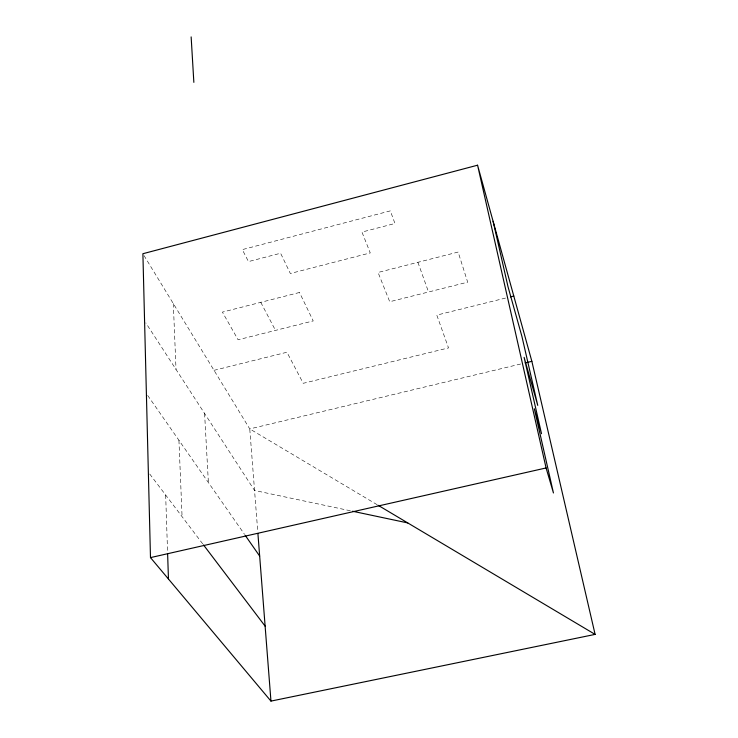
<?xml version="1.0" encoding="UTF-8"?>
<svg xmlns="http://www.w3.org/2000/svg" width="738" height="738" viewBox="0 0 738 738"><rect width="100%" height="100%" fill="white"/><g stroke="black" fill="none" stroke-linecap="round" stroke-linejoin="round"><path stroke-width="0.55" stroke-dasharray="3.69 2.77" d="M214.02 370.328L286.944 352.247L303.226 383.308L448.529 347.912L436.795 315.108L505.973 297.958M520.668 364.009L249.758 428.916L144.085 255.68M350.31 510.761L254.555 490.475L145.81 322.893M377.155 504.718L249.758 428.916L257.728 531.194M149.74 474.036L202.83 544.026M147.692 395.467L244.546 534.395M260.782 302.34L275.486 330.393M417.902 262.313L428.529 291.999M204.592 413.492L208.393 482.541M173.319 303.604L176.022 369.461M178.937 440.282L182.074 516.665M165.663 495.032L167.581 552.55M390.337 210.874L242.313 249.619L248.485 261.584L280.588 253.235L290.348 273.484L370.264 252.913L361.952 232.073L394.95 223.485L390.337 210.874M299.499 292.479L222.415 312.109L238.097 339.775L313.216 320.929L299.499 292.479M458.132 252.064L378.059 272.46L389.729 301.731L467.68 282.174L458.132 252.064"/><path stroke-width="1.11" d="M477.569 165.201L142.895 253.724L150.487 557.605L270.957 701.1L595.105 634.394L531.858 361.325L477.569 165.201L546.083 467.957L553.454 492.975L534.33 408.778L541.517 433.704L524.109 357.34L537.744 405.393L521.923 336.427L508.021 286.75L493.104 221.308M510.438 296.851L513.786 296.021M525.142 362.93L531.858 361.325M150.487 557.605L546.083 467.957M352.561 511.24L407.763 522.928M378.142 505.309L595.105 634.394M203.522 544.939L265.117 626.128M245.201 535.336L259.665 556.074M257.903 533.454L270.957 701.1M191.142 36.9L193.854 82.361M167.618 553.703L168.458 579.016"/></g></svg>
